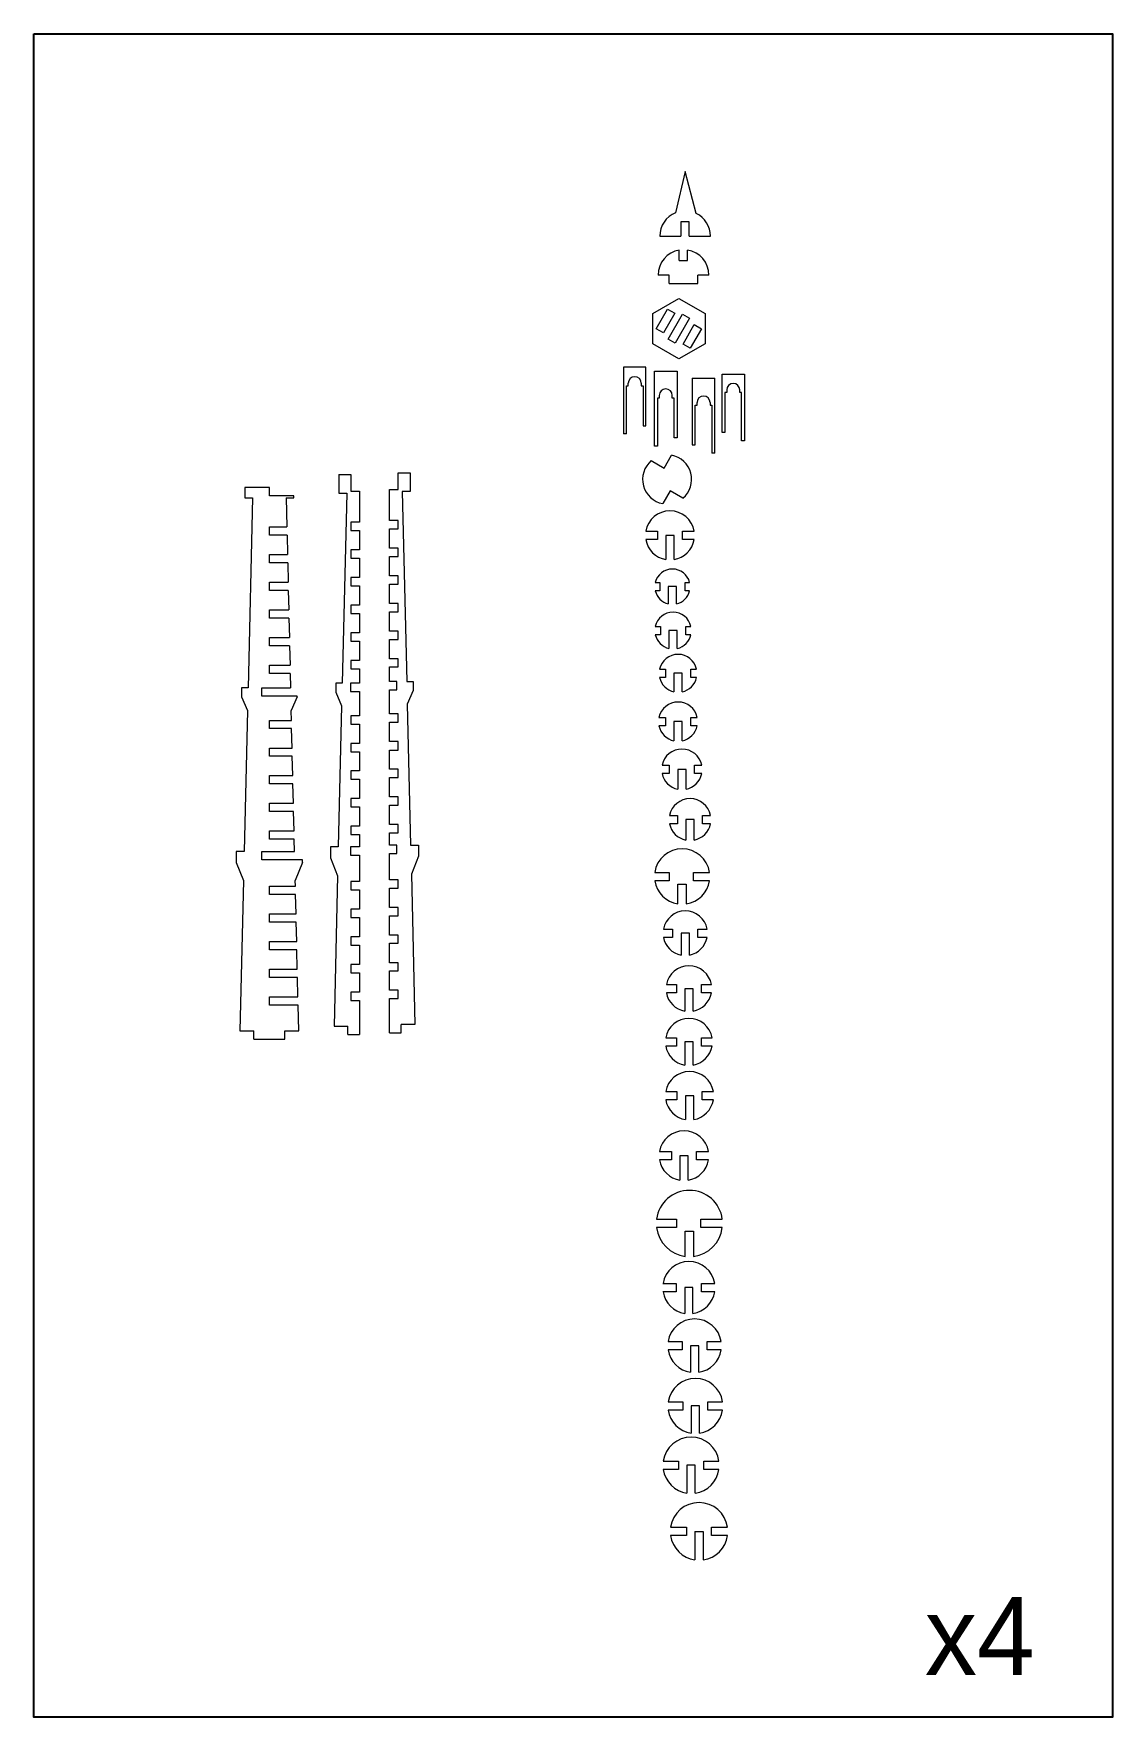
# Model space of a CAD drawing. Header units: millimetres. Extents: x 199 to 589, y 1 to 610.
import ezdxf
from ezdxf.lldxf.tags import DXFTag

# ---------------------------------------------------------------- set-up
doc = ezdxf.new("R2010")
doc.units = ezdxf.units.MM
tags = doc.linetypes.add('CENTER', pattern=[10.16, 6.35, -1.27, 1.27, -1.27]).pattern_tags.tags
tags[10:11] = [DXFTag(74, 4), DXFTag(75, 0), DXFTag(340, '0'), DXFTag(46, 1.0), DXFTag(50, 0.0), DXFTag(44, 0.0), DXFTag(45, 0.0)]
tags[8:9] = [DXFTag(74, 4), DXFTag(75, 0), DXFTag(340, '0'), DXFTag(46, 1.0), DXFTag(50, 0.0), DXFTag(44, 0.0), DXFTag(45, 0.0)]
tags[6:7] = [DXFTag(74, 4), DXFTag(75, 0), DXFTag(340, '0'), DXFTag(46, 1.0), DXFTag(50, 0.0), DXFTag(44, 0.0), DXFTag(45, 0.0)]
tags[4:5] = [DXFTag(74, 4), DXFTag(75, 0), DXFTag(340, '0'), DXFTag(46, 1.0), DXFTag(50, 0.0), DXFTag(44, 0.0), DXFTag(45, 0.0)]

msp = doc.modelspace()

# ---------------------------------------------------------------- linework, layer by layer
at = {"color": 7, "linetype": 'Continuous', "lineweight": 15}
for p, q in [((434.83, 560.37), (431.36, 545.42)), ((438.87, 545.17), (434.83, 560.37)), ((425.65, 536.92), (433.28, 536.92)), ((436.28, 542.16), (433.28, 542.16)), ((433.28, 542.16), (433.28, 536.92)), ((436.28, 536.92), (436.28, 542.16)), ((436.28, 536.92), (444.01, 536.92)), ((432.7, 528.08), (432.7, 531.89)), ((435.7, 528.08), (435.7, 531.91)), ((432.7, 528.08), (435.7, 528.08)), ((429.05, 522.84), (425.06, 522.84)), ((429.05, 519.84), (429.05, 522.84)), ((429.05, 519.84), (439.45, 519.84)), ((443.43, 522.84), (439.45, 522.84)), ((439.45, 519.84), (439.45, 522.84)), ((423.14, 508.89), (432.59, 514.35)), ((432.59, 514.35), (442.04, 508.89)), ((423.14, 497.98), (423.14, 508.89)), ((424.41, 503.44), (428.5, 510.52)), ((431.1, 509.02), (427.01, 501.94)), ((428.5, 510.52), (431.1, 509.02)), ((428.65, 499.7), (433.85, 508.72)), ((436.45, 507.22), (431.25, 498.2)), ((433.85, 508.72), (436.45, 507.22)), ((442.04, 508.89), (442.04, 497.98)), ((427.01, 501.94), (424.41, 503.44)), ((431.25, 498.2), (428.65, 499.7)), ((434.08, 497.85), (438.17, 504.94)), ((440.77, 503.44), (436.68, 496.35)), ((438.17, 504.94), (440.77, 503.44)), ((432.59, 492.52), (423.14, 497.98)), ((442.04, 497.98), (432.59, 492.52)), ((436.68, 496.35), (434.08, 497.85)), ((412.51, 489.46), (412.51, 465.34)), ((420.68, 489.46), (412.51, 489.46)), ((420.68, 468.34), (420.68, 489.46)), ((423.76, 460.9), (423.76, 488.03)), ((423.76, 488.03), (431.93, 488.03)), ((431.93, 488.03), (431.93, 463.9)), ((413.62, 482.75), (414.26, 482.75)), ((413.62, 465.34), (413.62, 482.75)), ((414.26, 482.75), (414.26, 483.69)), ((418.98, 483.69), (418.98, 482.75)), ((418.98, 482.75), (419.63, 482.75)), ((419.63, 482.75), (419.63, 468.34)), ((437.39, 485.48), (437.39, 461.36)), ((437.39, 485.48), (445.57, 485.48)), ((445.57, 458.36), (445.57, 485.48)), ((448.19, 465.9), (448.19, 487.03)), ((448.19, 487.03), (456.37, 487.03)), ((456.37, 487.03), (456.37, 462.9)), ((425.46, 478.31), (424.81, 478.31)), ((424.81, 478.31), (424.81, 460.9)), ((425.46, 479.26), (425.46, 478.31)), ((430.18, 478.31), (430.18, 479.26)), ((430.82, 478.31), (430.18, 478.31)), ((430.82, 463.9), (430.82, 478.31)), ((438.5, 475.77), (439.15, 475.77)), ((438.5, 461.36), (438.5, 475.77)), ((439.15, 475.77), (439.15, 476.71)), ((443.86, 476.71), (443.86, 475.77)), ((443.86, 475.77), (444.51, 475.77)), ((444.51, 475.77), (444.51, 458.36)), ((449.9, 480.31), (449.25, 480.31)), ((449.25, 480.31), (449.25, 465.9)), ((449.9, 481.26), (449.9, 480.31)), ((454.62, 480.31), (454.62, 481.26)), ((455.26, 480.31), (454.62, 480.31)), ((455.26, 462.9), (455.26, 480.31)), ((413.62, 465.34), (412.51, 465.34)), ((419.63, 468.34), (420.68, 468.34)), ((431.93, 463.9), (430.82, 463.9)), ((449.25, 465.9), (448.19, 465.9)), ((424.81, 460.9), (423.76, 460.9)), ((427.26, 453), (429.93, 457.62)), ((437.39, 461.36), (438.5, 461.36)), ((445.57, 458.36), (444.51, 458.36)), ((456.37, 462.9), (455.26, 462.9)), ((330.96, 445.27), (330.96, 451.27)), ((330.96, 451.27), (335.29, 451.27)), ((335.29, 451.27), (335.29, 444.55)), ((422.61, 455.69), (427.26, 453)), ((275.5, 445.95), (275.5, 442.22)), ((284.38, 445.95), (275.5, 445.95)), ((284.38, 442.95), (284.38, 445.95)), ((309.56, 450.64), (309.56, 443.91)), ((309.56, 450.64), (313.89, 450.64)), ((313.89, 450.64), (313.89, 444.64)), ((327.91, 434.03), (327.91, 445.27)), ((327.91, 445.27), (330.96, 445.27)), ((429.39, 444.77), (426.72, 440.15)), ((434.03, 442.09), (429.39, 444.77)), ((275.5, 442.22), (278.31, 442.22)), ((278.31, 442.22), (276.68, 373.46)), ((293.26, 442.95), (284.38, 442.95)), ((290.45, 442.22), (293.26, 442.22)), ((290.45, 442.22), (290.7, 431.71)), ((293.26, 442.22), (293.26, 442.95)), ((309.56, 443.91), (312.37, 443.91)), ((312.37, 443.91), (310.74, 375.14)), ((313.89, 444.64), (316.94, 444.64)), ((316.94, 444.64), (316.94, 433.39)), ((335.29, 444.55), (332.48, 444.55)), ((332.48, 444.55), (334.11, 375.78)), ((316.94, 433.39), (313.89, 433.39)), ((313.89, 433.39), (313.89, 430.39)), ((330.96, 434.03), (327.91, 434.03)), ((330.96, 431.03), (330.96, 434.03)), ((284.38, 431.71), (290.7, 431.71)), ((284.38, 428.71), (284.38, 431.71)), ((290.77, 428.71), (284.38, 428.71)), ((290.77, 428.71), (290.93, 421.71)), ((313.89, 430.39), (316.94, 430.39)), ((316.94, 430.39), (316.94, 423.39)), ((327.91, 424.03), (327.91, 431.03)), ((327.91, 431.03), (330.96, 431.03)), ((420.6, 430.15), (424.8, 430.15)), ((424.8, 427.15), (420.6, 427.15)), ((424.8, 430.15), (424.8, 427.15)), ((430.85, 428.65), (427.85, 428.65)), ((427.85, 428.65), (427.85, 419.89)), ((430.85, 419.89), (430.85, 428.65)), ((433.9, 430.15), (438.11, 430.15)), ((433.9, 427.15), (433.9, 430.15)), ((438.11, 427.15), (433.9, 427.15)), ((284.38, 421.71), (290.93, 421.71)), ((284.38, 418.71), (284.38, 421.71)), ((316.94, 423.39), (313.89, 423.39)), ((313.89, 423.39), (313.89, 420.39)), ((313.89, 420.39), (316.94, 420.39)), ((316.94, 420.39), (316.94, 413.39)), ((330.96, 424.03), (327.91, 424.03)), ((327.91, 414.03), (327.91, 421.03)), ((327.91, 421.03), (330.96, 421.03)), ((330.96, 421.03), (330.96, 424.03)), ((291.01, 418.71), (284.38, 418.71)), ((291.01, 418.71), (291.17, 411.71)), ((284.38, 411.71), (291.17, 411.71)), ((284.38, 408.71), (284.38, 411.71)), ((291.24, 408.71), (284.38, 408.71)), ((291.24, 408.71), (291.41, 401.71)), ((316.94, 413.39), (313.89, 413.39)), ((313.89, 413.39), (313.89, 410.39)), ((313.89, 410.39), (316.94, 410.39)), ((316.94, 410.39), (316.94, 403.39)), ((330.96, 414.03), (327.91, 414.03)), ((327.91, 404.03), (327.91, 411.03)), ((327.91, 411.03), (330.96, 411.03)), ((330.96, 411.03), (330.96, 414.03)), ((424.05, 411.59), (425.71, 411.59)), ((425.71, 408.59), (424.05, 408.59)), ((425.71, 411.59), (425.71, 408.59)), ((431.76, 410.09), (428.76, 410.09)), ((428.76, 410.09), (428.76, 403.88)), ((431.76, 403.88), (431.76, 410.09)), ((434.81, 411.59), (436.47, 411.59)), ((434.81, 408.59), (434.81, 411.59)), ((436.47, 408.59), (434.81, 408.59)), ((316.94, 403.39), (313.89, 403.39)), ((313.89, 403.39), (313.89, 400.39)), ((330.96, 404.03), (327.91, 404.03)), ((330.96, 401.03), (330.96, 404.03)), ((284.38, 401.71), (291.41, 401.71)), ((284.38, 398.71), (284.38, 401.71)), ((291.48, 398.71), (284.38, 398.71)), ((291.48, 398.71), (291.65, 391.71)), ((313.89, 400.39), (316.94, 400.39)), ((316.94, 400.39), (316.94, 393.39)), ((327.91, 394.03), (327.91, 401.03)), ((327.91, 401.03), (330.96, 401.03)), ((284.38, 391.71), (291.65, 391.71)), ((284.38, 388.71), (284.38, 391.71)), ((316.94, 393.39), (313.89, 393.39)), ((313.89, 393.39), (313.89, 390.39)), ((313.89, 390.39), (316.94, 390.39)), ((316.94, 390.39), (316.94, 383.39)), ((330.96, 394.03), (327.91, 394.03)), ((327.91, 384.03), (327.91, 391.03)), ((327.91, 391.03), (330.96, 391.03)), ((330.96, 391.03), (330.96, 394.03)), ((424.03, 395.69), (425.94, 395.69)), ((425.94, 392.69), (424.03, 392.69)), ((425.94, 395.69), (425.94, 392.69)), ((431.99, 394.19), (428.99, 394.19)), ((428.99, 394.19), (428.99, 387.73)), ((431.99, 387.73), (431.99, 394.19)), ((435.04, 395.69), (436.94, 395.69)), ((435.04, 392.69), (435.04, 395.69)), ((436.94, 392.69), (435.04, 392.69)), ((291.72, 388.71), (284.38, 388.71)), ((291.72, 388.71), (291.88, 381.71)), ((330.96, 384.03), (327.91, 384.03)), ((330.96, 381.03), (330.96, 384.03)), ((284.38, 381.71), (291.88, 381.71)), ((284.38, 378.71), (284.38, 381.71)), ((291.95, 378.71), (284.38, 378.71)), ((291.95, 378.71), (292.08, 373.46)), ((316.94, 383.39), (313.89, 383.39)), ((313.89, 383.39), (313.89, 380.39)), ((313.89, 380.39), (316.94, 380.39)), ((316.94, 380.39), (316.94, 375.14)), ((327.91, 375.78), (327.91, 381.03)), ((327.91, 381.03), (330.96, 381.03)), ((425.61, 380.24), (427.75, 380.24)), ((427.75, 380.24), (427.75, 377.24)), ((433.8, 378.74), (430.8, 378.74)), ((430.8, 378.74), (430.8, 372.04)), ((433.8, 372.04), (433.8, 378.74)), ((436.85, 380.24), (439, 380.24)), ((436.85, 377.24), (436.85, 380.24)), ((274.35, 373.46), (274.35, 370.2)), ((276.68, 373.46), (274.35, 373.46)), ((281.62, 373.46), (292.08, 373.46)), ((281.62, 370.46), (281.62, 373.46)), ((308.41, 375.14), (308.41, 371.89)), ((310.74, 375.14), (308.41, 375.14)), ((308.41, 371.89), (310.54, 366.97)), ((316.94, 375.14), (313.77, 375.14)), ((313.77, 375.14), (313.77, 372.14)), ((313.77, 372.14), (316.94, 372.14)), ((316.94, 372.14), (316.94, 363.39)), ((330.52, 375.78), (327.91, 375.78)), ((327.91, 364.03), (327.91, 372.78)), ((327.91, 372.78), (330.52, 372.78)), ((330.52, 372.78), (330.52, 375.78)), ((334.11, 375.78), (336.44, 375.78)), ((336.44, 372.53), (334.3, 367.6)), ((336.44, 375.78), (336.44, 372.53)), ((427.75, 377.24), (425.61, 377.24)), ((439, 377.24), (436.85, 377.24)), ((274.35, 370.2), (276.48, 365.28)), ((294.41, 370.46), (281.62, 370.46)), ((294.41, 370.2), (292.27, 365.28)), ((294.41, 370.2), (294.41, 370.46)), ((310.54, 366.97), (309.33, 315.95)), ((334.3, 367.6), (335.51, 316.59)), ((276.48, 365.28), (275.27, 314.26)), ((284.38, 361.71), (292.36, 361.71)), ((284.38, 358.71), (284.38, 361.71)), ((292.36, 361.71), (292.27, 365.28)), ((316.94, 363.39), (313.89, 363.39)), ((313.89, 363.39), (313.89, 360.39)), ((313.89, 360.39), (316.94, 360.39)), ((316.94, 360.39), (316.94, 353.39)), ((330.96, 364.03), (327.91, 364.03)), ((327.91, 354.03), (327.91, 361.03)), ((327.91, 361.03), (330.96, 361.03)), ((330.96, 361.03), (330.96, 364.03)), ((425.36, 362.75), (427.75, 362.75)), ((427.75, 359.75), (425.36, 359.75)), ((427.75, 362.75), (427.75, 359.75)), ((433.8, 361.25), (430.8, 361.25)), ((430.8, 361.25), (430.8, 354.31)), ((433.8, 354.31), (433.8, 361.25)), ((436.85, 362.75), (439.25, 362.75)), ((436.85, 359.75), (436.85, 362.75)), ((439.25, 359.75), (436.85, 359.75)), ((292.43, 358.71), (284.38, 358.71)), ((292.6, 351.71), (292.43, 358.71)), ((316.94, 353.39), (313.89, 353.39)), ((313.89, 353.39), (313.89, 350.33)), ((330.96, 354.03), (327.91, 354.03)), ((330.96, 350.97), (330.96, 354.03)), ((284.38, 351.71), (292.6, 351.71)), ((284.38, 348.71), (284.38, 351.71)), ((292.67, 348.71), (284.38, 348.71)), ((292.83, 341.71), (292.67, 348.71)), ((313.89, 350.33), (316.94, 350.33)), ((316.94, 350.33), (316.94, 343.39)), ((327.91, 344.03), (327.91, 350.97)), ((327.91, 350.97), (330.96, 350.97)), ((284.38, 341.71), (292.83, 341.71)), ((284.38, 338.71), (284.38, 341.71)), ((316.94, 343.39), (313.89, 343.39)), ((313.89, 343.39), (313.89, 340.39)), ((330.96, 344.03), (327.91, 344.03)), ((330.96, 341.03), (330.96, 344.03)), ((426.48, 345.49), (429.12, 345.49)), ((429.12, 342.49), (426.48, 342.49)), ((429.12, 345.49), (429.12, 342.49)), ((435.17, 343.99), (432.17, 343.99)), ((432.17, 343.99), (432.17, 336.8)), ((435.17, 336.8), (435.17, 343.99)), ((438.22, 345.49), (440.85, 345.49)), ((438.22, 342.49), (438.22, 345.49)), ((440.85, 342.49), (438.22, 342.49)), ((292.9, 338.71), (284.38, 338.71)), ((293.07, 331.71), (292.9, 338.71)), ((313.89, 340.39), (316.94, 340.39)), ((316.94, 340.39), (316.94, 333.39)), ((327.91, 334.03), (327.91, 341.03)), ((327.91, 341.03), (330.96, 341.03)), ((284.38, 331.71), (293.07, 331.71)), ((284.38, 328.71), (284.38, 331.71)), ((316.94, 333.39), (313.89, 333.39)), ((313.89, 333.39), (313.89, 330.39)), ((313.89, 330.39), (316.94, 330.39)), ((316.94, 330.39), (316.94, 323.39)), ((330.96, 334.03), (327.91, 334.03)), ((327.91, 324.03), (327.91, 331.03)), ((327.91, 331.03), (330.96, 331.03)), ((330.96, 331.03), (330.96, 334.03)), ((293.14, 328.71), (284.38, 328.71)), ((293.31, 321.71), (293.14, 328.71)), ((316.94, 323.39), (313.89, 323.39)), ((313.89, 323.39), (313.89, 320.39)), ((330.96, 324.03), (327.91, 324.03)), ((330.96, 321.03), (330.96, 324.03)), ((429.19, 327.32), (432.07, 327.32)), ((432.07, 324.32), (429.19, 324.32)), ((432.07, 327.32), (432.07, 324.32)), ((435.12, 325.82), (435.12, 318.39)), ((438.12, 325.82), (435.12, 325.82)), ((438.12, 318.39), (438.12, 325.82)), ((441.17, 327.32), (444.04, 327.32)), ((441.17, 324.32), (441.17, 327.32)), ((444.04, 324.32), (441.17, 324.32)), ((284.38, 321.71), (293.31, 321.71)), ((284.38, 318.71), (284.38, 321.71)), ((293.38, 318.71), (284.38, 318.71)), ((293.48, 314.26), (293.38, 318.71)), ((313.89, 320.39), (316.94, 320.39)), ((316.94, 320.39), (316.94, 315.95)), ((327.91, 316.59), (327.91, 321.03)), ((327.91, 321.03), (330.96, 321.03)), ((272.39, 314.26), (272.39, 310.24)), ((275.27, 314.26), (272.39, 314.26)), ((281.62, 314.26), (293.48, 314.26)), ((281.62, 311.26), (281.62, 314.26)), ((296.36, 311.26), (281.62, 311.26)), ((296.36, 310.24), (296.36, 311.26)), ((306.45, 315.95), (306.45, 311.93)), ((309.33, 315.95), (306.45, 315.95)), ((306.45, 311.93), (309.08, 305.45)), ((316.94, 315.95), (313.77, 315.95)), ((313.77, 315.95), (313.77, 312.95)), ((313.77, 312.95), (316.94, 312.95)), ((316.94, 312.95), (316.94, 303.39)), ((330.52, 316.59), (327.91, 316.59)), ((327.91, 304.03), (327.91, 313.59)), ((327.91, 313.59), (330.52, 313.59)), ((330.52, 313.59), (330.52, 316.59)), ((335.51, 316.59), (338.39, 316.59)), ((338.39, 312.57), (335.76, 306.09)), ((338.39, 316.59), (338.39, 312.57)), ((272.39, 310.24), (275.02, 303.76)), ((296.36, 310.24), (293.73, 303.76)), ((309.08, 305.45), (307.79, 251.06)), ((335.76, 306.09), (337.05, 251.7)), ((423.84, 306.7), (429.09, 306.7)), ((429.09, 306.7), (429.09, 303.7)), ((437.87, 306.7), (443.67, 306.7)), ((437.87, 303.7), (437.87, 306.7)), ((275.02, 303.76), (273.73, 249.37)), ((284.38, 301.71), (293.78, 301.71)), ((284.38, 298.71), (284.38, 301.71)), ((293.85, 298.71), (284.38, 298.71)), ((293.78, 301.71), (293.73, 303.76)), ((294.02, 291.71), (293.85, 298.71)), ((316.94, 303.39), (313.89, 303.39)), ((313.89, 303.39), (313.89, 300.39)), ((313.89, 300.39), (316.94, 300.39)), ((316.94, 300.39), (316.94, 293.39)), ((330.96, 304.03), (327.91, 304.03)), ((327.91, 294.03), (327.91, 301.03)), ((327.91, 301.03), (330.96, 301.03)), ((330.96, 301.03), (330.96, 304.03)), ((429.09, 303.7), (423.84, 303.7)), ((432.26, 302.44), (435.26, 302.44)), ((432.26, 295.28), (432.26, 302.44)), ((435.26, 302.44), (435.26, 295.28)), ((443.67, 303.7), (437.87, 303.7)), ((316.94, 293.39), (313.89, 293.39)), ((313.89, 293.39), (313.89, 290.39)), ((330.96, 294.03), (327.91, 294.03)), ((330.96, 291.03), (330.96, 294.03)), ((284.38, 291.71), (294.02, 291.71)), ((284.38, 288.71), (284.38, 291.71)), ((294.09, 288.71), (284.38, 288.71)), ((294.26, 281.71), (294.09, 288.71)), ((313.89, 290.39), (316.94, 290.39)), ((316.94, 290.39), (316.94, 283.39)), ((327.91, 284.03), (327.91, 291.03)), ((327.91, 291.03), (330.96, 291.03)), ((284.38, 281.71), (294.26, 281.71)), ((284.38, 278.71), (284.38, 281.71)), ((316.94, 283.39), (313.89, 283.39)), ((313.89, 283.39), (313.89, 280.39)), ((313.89, 280.39), (316.94, 280.39)), ((316.94, 280.39), (316.94, 273.39)), ((330.96, 284.03), (327.91, 284.03)), ((327.91, 274.03), (327.91, 281.03)), ((327.91, 281.03), (330.96, 281.03)), ((330.96, 281.03), (330.96, 284.03)), ((426.97, 286.2), (430.33, 286.2)), ((430.33, 283.2), (426.97, 283.2)), ((430.33, 286.2), (430.33, 283.2)), ((436.38, 284.7), (433.38, 284.7)), ((433.38, 284.7), (433.38, 276.79)), ((436.38, 276.79), (436.38, 284.7)), ((439.43, 286.2), (442.79, 286.2)), ((439.43, 283.2), (439.43, 286.2)), ((442.79, 283.2), (439.43, 283.2)), ((294.33, 278.71), (284.38, 278.71)), ((294.49, 271.71), (294.33, 278.71)), ((284.38, 271.71), (294.49, 271.71)), ((284.38, 268.71), (284.38, 271.71)), ((294.56, 268.71), (284.38, 268.71)), ((294.73, 261.71), (294.56, 268.71)), ((316.94, 273.39), (313.89, 273.39)), ((313.89, 273.39), (313.89, 270.39)), ((313.89, 270.39), (316.94, 270.39)), ((316.94, 270.39), (316.94, 263.39)), ((330.96, 274.03), (327.91, 274.03)), ((327.91, 264.03), (327.91, 271.03)), ((327.91, 271.03), (330.96, 271.03)), ((330.96, 271.03), (330.96, 274.03)), ((316.94, 263.39), (313.89, 263.39)), ((313.89, 263.39), (313.89, 260.39)), ((330.96, 264.03), (327.91, 264.03)), ((330.96, 261.03), (330.96, 264.03)), ((428.06, 266.12), (431.66, 266.12)), ((431.66, 263.12), (428.06, 263.12)), ((431.66, 266.12), (431.66, 263.12)), ((437.71, 264.62), (434.71, 264.62)), ((434.71, 264.62), (434.71, 256.47)), ((437.71, 256.47), (437.71, 264.62)), ((440.77, 266.12), (444.37, 266.12)), ((440.77, 263.12), (440.77, 266.12)), ((444.37, 263.12), (440.77, 263.12)), ((284.38, 261.71), (294.73, 261.71)), ((284.38, 258.71), (284.38, 261.71)), ((294.8, 258.71), (284.38, 258.71)), ((295.02, 249.37), (294.8, 258.71)), ((313.89, 260.39), (316.94, 260.39)), ((316.94, 260.39), (316.94, 248.06)), ((327.91, 248.7), (327.91, 261.03)), ((327.91, 261.03), (330.96, 261.03)), ((307.79, 251.06), (312.83, 251.06)), ((312.83, 248.06), (312.83, 251.06)), ((337.05, 251.7), (332.02, 251.7)), ((332.02, 248.7), (332.02, 251.7)), ((273.73, 249.37), (278.77, 249.37)), ((278.77, 246.37), (278.77, 249.37)), ((278.77, 246.37), (289.99, 246.37)), ((289.99, 249.37), (295.02, 249.37)), ((289.99, 246.37), (289.99, 249.37)), ((312.83, 248.06), (316.94, 248.06)), ((327.91, 248.7), (332.02, 248.7)), ((427.82, 246.86), (431.66, 246.86)), ((431.66, 243.86), (427.82, 243.86)), ((431.66, 246.86), (431.66, 243.86)), ((437.71, 245.36), (434.71, 245.36)), ((434.71, 245.36), (434.71, 236.96)), ((437.71, 236.96), (437.71, 245.36)), ((440.77, 246.86), (444.61, 246.86)), ((440.77, 243.86), (440.77, 246.86)), ((444.61, 243.86), (440.77, 243.86)), ((427.8, 227.37), (431.89, 227.37)), ((431.89, 227.37), (431.89, 224.37)), ((437.94, 225.87), (434.94, 225.87)), ((434.94, 225.87), (434.94, 217.23)), ((437.94, 217.23), (437.94, 225.87)), ((440.99, 227.37), (445.07, 227.37)), ((440.99, 224.37), (440.99, 227.37)), ((431.89, 224.37), (427.8, 224.37)), ((445.07, 224.37), (440.99, 224.37)), ((425.58, 205.67), (429.9, 205.67)), ((429.9, 202.67), (425.58, 202.67)), ((429.9, 205.67), (429.9, 202.67)), ((435.95, 204.17), (432.95, 204.17)), ((432.95, 204.17), (432.95, 195.29)), ((435.95, 195.29), (435.95, 204.17)), ((439, 205.67), (443.32, 205.67)), ((439, 202.67), (439, 205.67)), ((443.32, 202.67), (439, 202.67)), ((424.51, 181.16), (431.74, 181.16)), ((431.74, 178.16), (424.51, 178.16)), ((431.74, 181.16), (431.74, 178.16)), ((434.91, 167.76), (434.91, 176.9)), ((434.91, 176.9), (437.91, 176.9)), ((437.91, 176.9), (437.91, 167.76)), ((440.51, 181.16), (448.3, 181.16)), ((440.51, 178.16), (440.51, 181.16)), ((448.3, 178.16), (440.51, 178.16)), ((426.83, 157.96), (431.64, 157.96)), ((431.64, 154.96), (426.83, 154.96)), ((431.64, 157.96), (431.64, 154.96)), ((437.69, 156.46), (434.69, 156.46)), ((434.69, 156.46), (434.69, 147.1)), ((437.69, 147.1), (437.69, 156.46)), ((440.74, 157.96), (445.54, 157.96)), ((440.74, 154.96), (440.74, 157.96)), ((445.54, 154.96), (440.74, 154.96)), ((428.7, 136.9), (433.74, 136.9)), ((433.74, 136.9), (433.74, 133.9)), ((439.79, 135.4), (436.79, 135.4)), ((436.79, 135.4), (436.79, 125.81)), ((439.79, 125.81), (439.79, 135.4)), ((442.84, 136.9), (447.89, 136.9)), ((442.84, 133.9), (442.84, 136.9)), ((433.74, 133.9), (428.7, 133.9)), ((447.89, 133.9), (442.84, 133.9)), ((428.71, 115.15), (434, 115.15)), ((434, 112.15), (428.71, 112.15)), ((434, 115.15), (434, 112.15)), ((440.05, 113.65), (437.05, 113.65)), ((437.05, 113.65), (437.05, 103.82)), ((440.05, 103.82), (440.05, 113.65)), ((443.1, 115.15), (448.38, 115.15)), ((443.1, 112.15), (443.1, 115.15)), ((448.38, 112.15), (443.1, 112.15)), ((426.94, 93.66), (432.46, 93.66)), ((432.46, 93.66), (432.46, 90.66)), ((438.51, 92.16), (435.51, 92.16)), ((435.51, 92.16), (435.51, 82.08)), ((438.51, 82.08), (438.51, 92.16)), ((441.56, 93.66), (447.09, 93.66)), ((441.56, 90.66), (441.56, 93.66)), ((432.46, 90.66), (426.94, 90.66)), ((447.09, 90.66), (441.56, 90.66)), ((429.57, 69.74), (435.33, 69.74)), ((435.33, 69.74), (435.33, 66.74)), ((438.38, 68.24), (441.38, 68.24)), ((438.38, 68.24), (438.38, 57.92)), ((441.38, 68.24), (441.38, 57.92)), ((444.43, 69.74), (450.2, 69.74)), ((444.43, 66.74), (444.43, 69.74)), ((435.33, 66.74), (429.57, 66.74)), ((450.2, 66.74), (444.43, 66.74))]:
    msp.add_line(p, q, dxfattribs=at)
at = {"linetype": 'CENTER'}
msp.add_lwpolyline([(199.08, 610.19), (589.45, 610.19), (589.45, 0.96), (199.08, 0.96)], close=True, dxfattribs=at)
at = {"color": 7, "linetype": 'Continuous', "lineweight": 15}
for centre, radius, start, end in [((434.83, 536.92), 9.18, 112.24027, 180), ((434.83, 536.92), 9.18, 0, 63.8834), ((434.25, 522.84), 9.18, 99.69966, 180), ((434.25, 522.84), 9.18, 0, 80.89824), ((416.62, 483.69), 2.36, 0, 180), ((427.82, 479.26), 2.36, 0, 180), ((452.26, 481.26), 2.36, 0, 180), ((441.51, 476.71), 2.36, 0, 180), ((428.32, 448.89), 8.88, 310.03238, 79.59862), ((428.32, 448.89), 8.88, 130.03238, 259.59862), ((429.35, 428.65), 8.88, 9.72362, 170.27638), ((429.35, 428.65), 8.88, 189.72362, 260.27638), ((429.35, 428.65), 8.88, 279.72362, 350.27638), ((430.26, 410.09), 6.39, 13.57598, 166.42402), ((430.26, 410.09), 6.39, 193.57598, 256.42402), ((430.26, 410.09), 6.39, 283.57598, 346.42402), ((430.49, 394.19), 6.63, 13.08116, 166.91884), ((430.49, 394.19), 6.63, 193.08116, 256.91884), ((430.49, 394.19), 6.63, 283.08116, 346.91884), ((432.3, 378.74), 6.86, 12.62144, 167.37856), ((432.3, 378.74), 6.86, 192.62144, 257.37856), ((432.3, 378.74), 6.86, 282.62144, 347.37856), ((432.3, 361.25), 7.1, 12.19318, 167.80682), ((432.3, 361.25), 7.1, 192.19318, 257.80682), ((432.3, 361.25), 7.1, 282.19318, 347.80682), ((433.67, 343.99), 7.34, 11.79323, 168.20677), ((433.67, 343.99), 7.34, 191.79323, 258.20677), ((433.67, 343.99), 7.34, 281.79323, 348.20677), ((436.62, 325.82), 7.58, 11.41887, 168.58113), ((436.62, 325.82), 7.58, 191.41887, 258.58113), ((436.62, 325.82), 7.58, 281.41887, 348.58113), ((433.76, 305.2), 10.03, 8.60247, 171.39753), ((433.76, 305.2), 10.03, 188.60247, 261.39753), ((433.76, 305.2), 10.03, 278.60247, 351.39753), ((434.88, 284.7), 8.05, 10.73759, 169.26241), ((434.88, 284.7), 8.05, 190.73759, 259.26241), ((434.88, 284.7), 8.05, 280.73759, 349.26241), ((436.21, 264.62), 8.29, 10.42672, 169.57328), ((436.21, 264.62), 8.29, 190.42672, 259.57328), ((436.21, 264.62), 8.29, 280.42672, 349.57328), ((436.21, 245.36), 8.53, 10.13343, 169.86657), ((436.21, 245.36), 8.53, 190.13343, 259.86657), ((436.21, 245.36), 8.53, 280.13343, 349.86657), ((436.44, 225.87), 8.76, 9.85628, 170.14372), ((436.44, 225.87), 8.76, 189.85628, 260.14372), ((436.44, 225.87), 8.76, 279.85628, 350.14372), ((434.45, 204.17), 9, 9.59395, 170.40605), ((434.45, 204.17), 9, 189.59395, 260.40605), ((434.45, 204.17), 9, 279.59395, 350.40605), ((436.41, 179.66), 11.99, 7.18936, 172.81064), ((436.41, 179.66), 11.99, 187.18936, 262.81064), ((436.41, 179.66), 11.99, 277.18936, 352.81064), ((436.19, 156.46), 9.47, 9.10925, 170.89075), ((436.19, 156.46), 9.47, 189.10925, 260.89075), ((436.19, 156.46), 9.47, 279.10925, 350.89075), ((438.29, 135.4), 9.71, 8.88488, 171.11512), ((438.29, 135.4), 9.71, 188.88488, 261.11512), ((438.29, 135.4), 9.71, 278.88488, 351.11512), ((438.55, 113.65), 9.95, 8.67134, 171.32866), ((438.55, 113.65), 9.95, 188.67134, 261.32866), ((438.55, 113.65), 9.95, 278.67134, 351.32866), ((437.01, 92.16), 10.19, 8.46787, 171.53213), ((437.01, 92.16), 10.19, 188.46787, 261.53213), ((437.01, 92.16), 10.19, 278.46787, 351.53213), ((439.88, 68.24), 10.42, 8.27375, 171.72625), ((439.88, 68.24), 10.42, 188.27375, 261.72625), ((439.88, 68.24), 10.42, 278.27375, 351.72625)]:
    msp.add_arc(centre, radius, start, end, dxfattribs=at)

# ---------------------------------------------------------------- texts
at = {"linetype": 'CENTER'}
msp.add_text('x4', height=28.158, dxfattribs=at).set_placement((521.61, 16.32))

doc.saveas('drawing.dxf')
